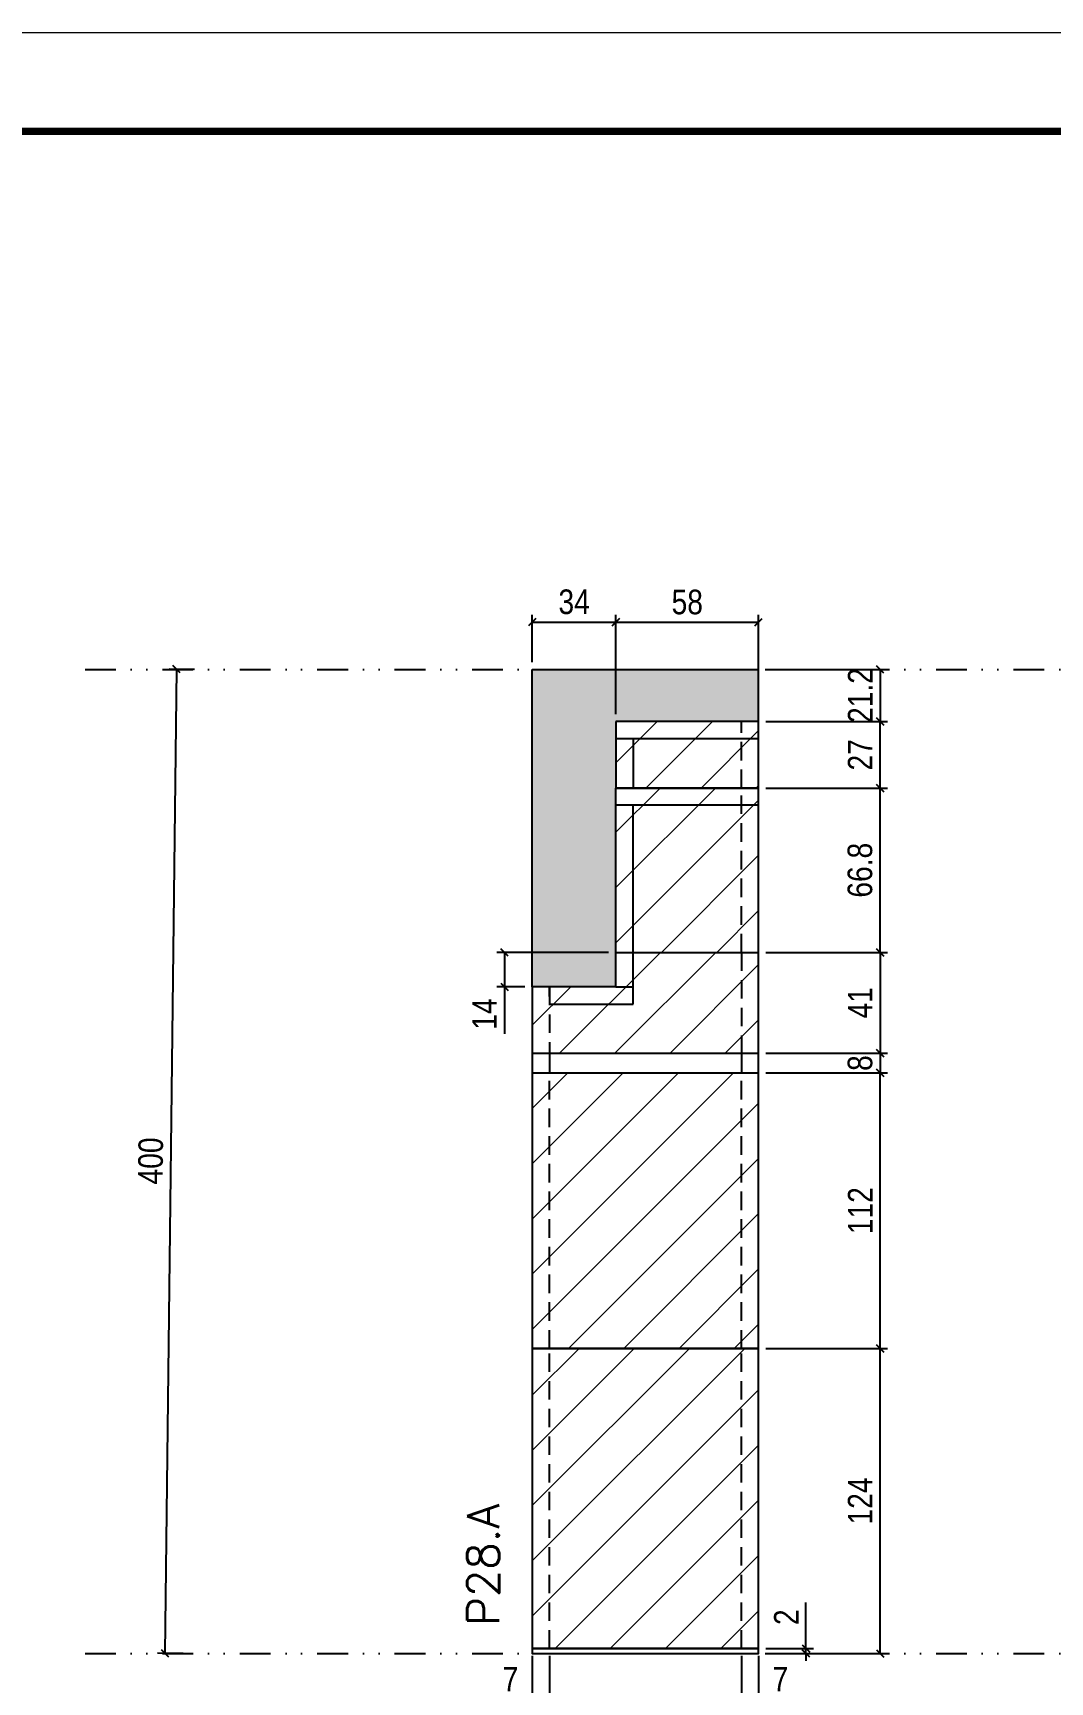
# Model space of a CAD drawing. Extents: x 28748 to 35002, y 14885 to 43501.
# Drawn here: x 30760 to 31174, y 39385 to 40055 of the extents above; entities that cross this region are included whole.
import ezdxf

# ---------------------------------------------------------------- set-up
doc = ezdxf.new("R2010")
doc.units = 0
for name, pattern in [('DASHED', [0.75, 0.5, -0.25]), ('DIVIDE2', [0.625, 0.25, -0.125, 0, -0.125, 0, -0.125]), ('HIDDEN', [0.375, 0.25, -0.125])]:
    doc.linetypes.add(name, pattern=pattern)
for name, color, linetype in [('COTA', 241, 'Continuous'), ('Nível', 160, 'Continuous'), ('Painéis', 200, 'Continuous'), ('Romaneio', 10, 'Continuous'), ('SARR_2.2x7', 40, 'Continuous'), ('Sarrafo de Pressão', 42, 'HIDDEN')]:
    doc.layers.add(name, color=color, linetype=linetype)
for name, color, linetype, lineweight in [('Folhas', 255, 'Continuous', 9), ('Hachura', 251, 'Continuous', 9), ('SARRAFO DE PRESSAO', 251, 'DASHED', 9), ('Texto Seção', 7, 'Continuous', 15)]:
    doc.layers.add(name, color=color, linetype=linetype, lineweight=lineweight)
doc.styles.add('COTA TECNICA', font='techl___.ttf', dxfattribs={"height": 10})
doc.styles.add('COTA TECNICA-50', font='techl___.ttf', dxfattribs={"height": 10})
doc.styles.add('REGUA-120', font='ROMANS.shx', dxfattribs={"height": 15})
doc.dimstyles.new('COTA PAINEL-50', dxfattribs={"dimtxt": 10, "dimasz": 3, "dimexe": 3, "dimexo": 3, "dimgap": 3, "dimtad": 1, "dimdec": 1, "dimzin": 12, "dimdsep": 46, "dimtxsty": 'COTA TECNICA-50', "dimblk1": 'OBLIQUE', "dimblk2": 'OBLIQUE', "dimsah": 1, "dimcen": 0.9, "dimclrd": 4, "dimclre": 4, "dimclrt": 240, "dimadec": 1, "dimazin": 3, "dimtfac": 1, "dimtdec": 1, "dimtmove": 0, "dimatfit": 3, "dimfxl": 1, "dimtolj": 1, "dimtzin": 12, "dimarcsym": 0})
doc.dimstyles.new('PAINEL', dxfattribs={"dimtxt": 10, "dimasz": 3, "dimexe": 3, "dimexo": 3, "dimgap": 3, "dimtad": 1, "dimdec": 1, "dimzin": 12, "dimdsep": 46, "dimtxsty": 'COTA TECNICA', "dimblk1": 'OBLIQUE', "dimblk2": 'OBLIQUE', "dimsah": 1, "dimcen": 0.9, "dimclrd": 4, "dimclre": 4, "dimclrt": 240, "dimadec": 1, "dimazin": 3, "dimtfac": 1, "dimtdec": 1, "dimtmove": 0, "dimatfit": 3, "dimfxl": 1, "dimtolj": 1, "dimtzin": 12, "dimarcsym": 0})

# ---------------------------------------------------------------- blocks, each defined once
blk = doc.blocks.new('9999999999')
at = {"layer": 'Folhas'}
blk.add_lwpolyline([(98138.98, 34190.21), (99623.98, 34190.21), (99623.98, 35240.21), (98138.98, 35240.21)], close=True, dxfattribs=at)
at = {"layer": 'Folhas', "color": 30, "const_width": 3}
blk.add_lwpolyline([(98213.98, 34230.21), (99583.98, 34230.21), (99583.98, 35200.21), (98213.98, 35200.21)], close=True, dxfattribs=at)
blk = doc.blocks.new('_Oblique')
at = {"color": 0, "linetype": 'ByBlock', "lineweight": -2}
blk.add_line((-0.5, -0.5), (0.5, 0.5), dxfattribs=at)
blk = doc.blocks.new('*D1462')
at = {"layer": 'Defpoints', "color": 0, "linetype": 'ByBlock', "transparency": 16777216}
for p in [(30828.92, 39796.3), (30813.92, 39396.42), (30824.27, 39396.3)]:
    blk.add_point(p, dxfattribs=at)
at = {"layer": 'Romaneio', "color": 4, "linetype": 'ByBlock', "lineweight": -2, "transparency": 16777216}
for p, q in [((30818.58, 39796.42), (30813.92, 39396.42)), ((30825.92, 39796.34), (30815.58, 39796.46)), ((30821.27, 39396.34), (30810.92, 39396.46))]:
    blk.add_line(p, q, dxfattribs=at)
at = {"layer": 'Romaneio', "color": 4, "linetype": 'ByBlock', "lineweight": -2, "transparency": 16777216, "xscale": 3, "yscale": 3, "zscale": 3}
for p, rotation in [((30818.58, 39796.42), 89.33357067859609), ((30813.92, 39396.42), 269.3335706785961)]:
    blk.add_blockref('_Oblique', p, dxfattribs=dict(at, rotation=rotation))
at = {"layer": 'Romaneio', "color": 240, "linetype": 'ByBlock', "transparency": 16777216, "insert": (30808.15, 39596.52), "char_height": 10, "attachment_point": 5, "rotation": 89.33357, "style": 'COTA TECNICA'}
blk.add_mtext('\\A1;400', dxfattribs=at)
blk = doc.blocks.new('*D266')
at = {"layer": 'COTA', "color": 4, "lineweight": -2, "transparency": 16777216}
for p, q in [((30963.26, 39395.3), (30963.26, 39341.13)), ((31055.26, 39395.3), (31055.26, 39341.13)), ((31055.26, 39344.13), (30963.26, 39344.13))]:
    blk.add_line(p, q, dxfattribs=at)
at = {"layer": 'Defpoints', "color": 0, "transparency": 16777216}
for p in [(30963.26, 39398.3), (31055.26, 39398.3), (30963.26, 39344.13)]:
    blk.add_point(p, dxfattribs=at)
at = {"layer": 'COTA', "color": 4, "lineweight": -2, "transparency": 16777216, "xscale": 3, "yscale": 3, "zscale": 3, "rotation": 180}
blk.add_blockref('_Oblique', (30963.26, 39344.13), dxfattribs=at)
at = {"layer": 'COTA', "color": 4, "lineweight": -2, "transparency": 16777216, "xscale": 3, "yscale": 3, "zscale": 3}
blk.add_blockref('_Oblique', (31055.26, 39344.13), dxfattribs=at)
at = {"layer": 'COTA', "color": 240, "transparency": 16777216, "insert": (31009.26, 39352.21), "char_height": 10, "attachment_point": 5, "style": 'COTA TECNICA'}
blk.add_mtext('\\A1;92', dxfattribs=at)
blk = doc.blocks.new('*D267')
at = {"layer": 'COTA', "color": 4, "lineweight": -2, "transparency": 16777216}
for p, q in [((31048.26, 39395.3), (31048.26, 39374.79)), ((31055.26, 39393.3), (31055.26, 39374.79)), ((31048.26, 39377.79), (31055.26, 39377.79)), ((31055.26, 39377.79), (31069.99, 39377.79))]:
    blk.add_line(p, q, dxfattribs=at)
at = {"layer": 'Defpoints', "color": 0, "transparency": 16777216}
for p in [(31048.26, 39398.3), (31055.26, 39396.3), (31055.26, 39377.79)]:
    blk.add_point(p, dxfattribs=at)
at = {"layer": 'COTA', "color": 4, "lineweight": -2, "transparency": 16777216, "xscale": 3, "yscale": 3, "zscale": 3, "rotation": 180}
blk.add_blockref('_Oblique', (31048.26, 39377.79), dxfattribs=at)
at = {"layer": 'COTA', "color": 4, "lineweight": -2, "transparency": 16777216, "xscale": 3, "yscale": 3, "zscale": 3}
blk.add_blockref('_Oblique', (31055.26, 39377.79), dxfattribs=at)
at = {"layer": 'COTA', "color": 240, "transparency": 16777216, "insert": (31064.13, 39385.87), "char_height": 10, "attachment_point": 5, "style": 'COTA TECNICA-50'}
blk.add_mtext('\\A1;7', dxfattribs=at)
blk = doc.blocks.new('*D268')
at = {"layer": 'COTA', "color": 4, "lineweight": -2, "transparency": 16777216}
for p, q in [((30970.26, 39395.3), (30970.26, 39374.79)), ((30963.26, 39393.3), (30963.26, 39374.79)), ((30963.26, 39377.79), (30948.53, 39377.79)), ((30970.26, 39377.79), (30963.26, 39377.79))]:
    blk.add_line(p, q, dxfattribs=at)
at = {"layer": 'Defpoints', "color": 0, "transparency": 16777216}
for p in [(30963.26, 39396.3), (30970.26, 39398.3), (30963.26, 39377.79)]:
    blk.add_point(p, dxfattribs=at)
at = {"layer": 'COTA', "color": 4, "lineweight": -2, "transparency": 16777216, "xscale": 3, "yscale": 3, "zscale": 3, "rotation": 180}
blk.add_blockref('_Oblique', (30963.26, 39377.79), dxfattribs=at)
at = {"layer": 'COTA', "color": 4, "lineweight": -2, "transparency": 16777216, "xscale": 3, "yscale": 3, "zscale": 3}
blk.add_blockref('_Oblique', (30970.26, 39377.79), dxfattribs=at)
at = {"layer": 'COTA', "color": 240, "transparency": 16777216, "insert": (30954.39, 39385.87), "char_height": 10, "attachment_point": 5, "style": 'COTA TECNICA-50'}
blk.add_mtext('\\A1;7', dxfattribs=at)
blk = doc.blocks.new('*D1464')
at = {"layer": 'Defpoints', "color": 0, "linetype": 'ByBlock', "transparency": 16777216}
for p in [(31055.26, 39520.3), (31104.63, 39520.3), (31055.26, 39396.3)]:
    blk.add_point(p, dxfattribs=at)
at = {"layer": 'Romaneio', "color": 4, "linetype": 'ByBlock', "lineweight": -2, "transparency": 16777216}
for p, q in [((31058.26, 39520.3), (31107.63, 39520.3)), ((31104.63, 39396.3), (31104.63, 39520.3)), ((31058.26, 39396.3), (31107.63, 39396.3))]:
    blk.add_line(p, q, dxfattribs=at)
at = {"layer": 'Romaneio', "color": 4, "linetype": 'ByBlock', "lineweight": -2, "transparency": 16777216, "xscale": 3, "yscale": 3, "zscale": 3}
for p, rotation in [((31104.63, 39520.3), 90), ((31104.63, 39396.3), 270)]:
    blk.add_blockref('_Oblique', p, dxfattribs=dict(at, rotation=rotation))
at = {"layer": 'Romaneio', "color": 240, "linetype": 'ByBlock', "transparency": 16777216, "insert": (31096.55, 39458.3), "char_height": 10, "attachment_point": 5, "rotation": 90, "style": 'COTA TECNICA'}
blk.add_mtext('\\A1;124', dxfattribs=at)
blk = doc.blocks.new('*D269')
at = {"layer": 'COTA', "color": 4, "lineweight": -2, "transparency": 16777216}
for p, q in [((31074.52, 39398.3), (31074.52, 39417.1)), ((31058.26, 39398.3), (31077.52, 39398.3)), ((31058.26, 39396.3), (31077.52, 39396.3)), ((31074.52, 39396.3), (31074.52, 39398.3)), ((31074.52, 39396.3), (31074.52, 39393.3))]:
    blk.add_line(p, q, dxfattribs=at)
at = {"layer": 'Defpoints', "color": 0, "transparency": 16777216}
for p in [(31055.26, 39398.3), (31055.26, 39396.3), (31074.52, 39396.3)]:
    blk.add_point(p, dxfattribs=at)
at = {"layer": 'COTA', "color": 4, "lineweight": -2, "transparency": 16777216, "xscale": 3, "yscale": 3, "zscale": 3}
for p, rotation in [((31074.52, 39398.3), 270), ((31074.52, 39396.3), 90)]:
    blk.add_blockref('_Oblique', p, dxfattribs=dict(at, rotation=rotation))
at = {"layer": 'COTA', "color": 240, "transparency": 16777216, "insert": (31066.52, 39411.05), "char_height": 10, "attachment_point": 5, "rotation": 90, "style": 'COTA TECNICA-50'}
blk.add_mtext('\\A1;2', dxfattribs=at)
blk = doc.blocks.new('*D1508')
at = {"layer": 'Defpoints', "color": 0, "linetype": 'ByBlock', "transparency": 16777216}
for p in [(31055.26, 39520.3), (31104.63, 39520.3), (31055.26, 39396.3)]:
    blk.add_point(p, dxfattribs=at)
at = {"layer": 'Romaneio', "color": 4, "linetype": 'ByBlock', "lineweight": -2, "transparency": 16777216}
for p, q in [((31058.26, 39520.3), (31107.63, 39520.3)), ((31104.63, 39396.3), (31104.63, 39520.3)), ((31058.26, 39396.3), (31107.63, 39396.3))]:
    blk.add_line(p, q, dxfattribs=at)
at = {"layer": 'Romaneio', "color": 4, "linetype": 'ByBlock', "lineweight": -2, "transparency": 16777216, "xscale": 3, "yscale": 3, "zscale": 3}
for p, rotation in [((31104.63, 39520.3), 90), ((31104.63, 39396.3), 270)]:
    blk.add_blockref('_Oblique', p, dxfattribs=dict(at, rotation=rotation))
at = {"layer": 'Romaneio', "color": 240, "linetype": 'ByBlock', "transparency": 16777216, "insert": (31096.55, 39458.3), "char_height": 10, "attachment_point": 5, "rotation": 90, "style": 'COTA TECNICA'}
blk.add_mtext('\\A1;124', dxfattribs=at)
blk = doc.blocks.new('*D2063')
at = {"layer": 'COTA', "color": 4, "lineweight": -2, "transparency": 16777216}
for p, q in [((31058.26, 39796.3), (31107.63, 39796.3)), ((31104.63, 39796.3), (31104.63, 39775.1)), ((31058.26, 39775.1), (31107.63, 39775.1))]:
    blk.add_line(p, q, dxfattribs=at)
at = {"layer": 'Defpoints', "color": 0, "transparency": 16777216}
for p in [(31055.26, 39796.3), (31055.26, 39775.1), (31104.63, 39775.1)]:
    blk.add_point(p, dxfattribs=at)
at = {"layer": 'COTA', "color": 4, "lineweight": -2, "transparency": 16777216, "xscale": 3, "yscale": 3, "zscale": 3}
for p, rotation in [((31104.63, 39796.3), 90), ((31104.63, 39775.1), 270)]:
    blk.add_blockref('_Oblique', p, dxfattribs=dict(at, rotation=rotation))
at = {"layer": 'COTA', "color": 240, "transparency": 16777216, "insert": (31096.57, 39785.7), "char_height": 10, "attachment_point": 5, "rotation": 90, "style": 'COTA TECNICA-50'}
blk.add_mtext('\\A1;21.2', dxfattribs=at)
blk = doc.blocks.new('*D1393')
at = {"layer": 'COTA', "color": 4, "lineweight": -2, "transparency": 16777216}
for p, q in [((31058.26, 39632.3), (31107.63, 39632.3)), ((31104.63, 39520.3), (31104.63, 39632.3)), ((31058.26, 39520.3), (31107.63, 39520.3))]:
    blk.add_line(p, q, dxfattribs=at)
at = {"layer": 'Defpoints', "color": 0, "transparency": 16777216}
for p in [(31055.26, 39632.3), (31104.63, 39632.3), (31055.26, 39520.3)]:
    blk.add_point(p, dxfattribs=at)
at = {"layer": 'COTA', "color": 4, "lineweight": -2, "transparency": 16777216, "xscale": 3, "yscale": 3, "zscale": 3}
for p, rotation in [((31104.63, 39632.3), 90), ((31104.63, 39520.3), 270)]:
    blk.add_blockref('_Oblique', p, dxfattribs=dict(at, rotation=rotation))
at = {"layer": 'COTA', "color": 240, "transparency": 16777216, "insert": (31096.57, 39576.3), "char_height": 10, "attachment_point": 5, "rotation": 90, "style": 'COTA TECNICA-50'}
blk.add_mtext('\\A1;112', dxfattribs=at)
blk = doc.blocks.new('*D1394')
at = {"layer": 'COTA', "color": 4, "lineweight": -2, "transparency": 16777216}
for p, q in [((31058.26, 39748.1), (31107.63, 39748.1)), ((31104.63, 39681.3), (31104.63, 39748.1)), ((31058.26, 39681.3), (31107.63, 39681.3))]:
    blk.add_line(p, q, dxfattribs=at)
at = {"layer": 'Defpoints', "color": 0, "transparency": 16777216}
for p in [(31055.26, 39748.1), (31104.63, 39748.1), (31055.26, 39681.3)]:
    blk.add_point(p, dxfattribs=at)
at = {"layer": 'COTA', "color": 4, "lineweight": -2, "transparency": 16777216, "xscale": 3, "yscale": 3, "zscale": 3}
for p, rotation in [((31104.63, 39748.1), 90), ((31104.63, 39681.3), 270)]:
    blk.add_blockref('_Oblique', p, dxfattribs=dict(at, rotation=rotation))
at = {"layer": 'COTA', "color": 240, "transparency": 16777216, "insert": (31096.5, 39714.7), "char_height": 10, "attachment_point": 5, "rotation": 90, "style": 'COTA TECNICA-50'}
blk.add_mtext('\\A1;66.8', dxfattribs=at)
blk = doc.blocks.new('*D2064')
at = {"layer": 'COTA', "color": 4, "lineweight": -2, "transparency": 16777216}
for p, q in [((30963.26, 39799.3), (30963.26, 39818.53)), ((30997.26, 39778.1), (30997.26, 39818.53)), ((30963.26, 39815.53), (30997.26, 39815.53))]:
    blk.add_line(p, q, dxfattribs=at)
at = {"layer": 'Defpoints', "color": 0, "transparency": 16777216}
for p in [(30997.26, 39815.53), (30963.26, 39796.3), (30997.26, 39775.1)]:
    blk.add_point(p, dxfattribs=at)
at = {"layer": 'COTA', "color": 4, "lineweight": -2, "transparency": 16777216, "xscale": 3, "yscale": 3, "zscale": 3, "rotation": 180}
blk.add_blockref('_Oblique', (30963.26, 39815.53), dxfattribs=at)
at = {"layer": 'COTA', "color": 4, "lineweight": -2, "transparency": 16777216, "xscale": 3, "yscale": 3, "zscale": 3}
blk.add_blockref('_Oblique', (30997.26, 39815.53), dxfattribs=at)
at = {"layer": 'COTA', "color": 240, "transparency": 16777216, "insert": (30980.26, 39823.75), "char_height": 10, "attachment_point": 5, "style": 'COTA TECNICA-50'}
blk.add_mtext('\\A1;34', dxfattribs=at)
blk = doc.blocks.new('*D1395')
at = {"layer": 'COTA', "color": 4, "lineweight": -2, "transparency": 16777216}
for p, q in [((30997.26, 39778.1), (30997.26, 39818.53)), ((31055.26, 39772.3), (31055.26, 39818.53)), ((30997.26, 39815.53), (31055.26, 39815.53))]:
    blk.add_line(p, q, dxfattribs=at)
at = {"layer": 'Defpoints', "color": 0, "transparency": 16777216}
for p in [(31055.26, 39815.53), (30997.26, 39775.1), (31055.26, 39769.3)]:
    blk.add_point(p, dxfattribs=at)
at = {"layer": 'COTA', "color": 4, "lineweight": -2, "transparency": 16777216, "xscale": 3, "yscale": 3, "zscale": 3, "rotation": 180}
blk.add_blockref('_Oblique', (30997.26, 39815.53), dxfattribs=at)
at = {"layer": 'COTA', "color": 4, "lineweight": -2, "transparency": 16777216, "xscale": 3, "yscale": 3, "zscale": 3}
blk.add_blockref('_Oblique', (31055.26, 39815.53), dxfattribs=at)
at = {"layer": 'COTA', "color": 240, "transparency": 16777216, "insert": (31026.26, 39823.66), "char_height": 10, "attachment_point": 5, "style": 'COTA TECNICA-50'}
blk.add_mtext('\\A1;58', dxfattribs=at)
blk = doc.blocks.new('*D2099')
at = {"layer": 'COTA', "color": 4, "lineweight": -2, "transparency": 16777216}
for p, q in [((31058.26, 39775.1), (31107.63, 39775.1)), ((31104.63, 39748.1), (31104.63, 39775.1)), ((31058.26, 39748.1), (31107.63, 39748.1))]:
    blk.add_line(p, q, dxfattribs=at)
at = {"layer": 'Defpoints', "color": 0, "transparency": 16777216}
for p in [(31055.26, 39775.1), (31104.63, 39775.1), (31055.26, 39748.1)]:
    blk.add_point(p, dxfattribs=at)
at = {"layer": 'COTA', "color": 4, "lineweight": -2, "transparency": 16777216, "xscale": 3, "yscale": 3, "zscale": 3}
for p, rotation in [((31104.63, 39775.1), 90), ((31104.63, 39748.1), 270)]:
    blk.add_blockref('_Oblique', p, dxfattribs=dict(at, rotation=rotation))
at = {"layer": 'COTA', "color": 240, "transparency": 16777216, "insert": (31096.55, 39761.6), "char_height": 10, "attachment_point": 5, "rotation": 90, "style": 'COTA TECNICA'}
blk.add_mtext('\\A1;27', dxfattribs=at)
blk = doc.blocks.new('*D2209')
at = {"layer": 'COTA', "color": 4, "lineweight": -2, "transparency": 16777216}
for p, q in [((30994.26, 39681.3), (30948.91, 39681.3)), ((30951.91, 39681.3), (30951.91, 39667.3)), ((30960.26, 39667.3), (30948.91, 39667.3)), ((30951.91, 39667.3), (30951.91, 39648.19))]:
    blk.add_line(p, q, dxfattribs=at)
at = {"layer": 'Defpoints', "color": 0, "transparency": 16777216}
for p in [(30997.26, 39681.3), (30951.91, 39667.3), (30963.26, 39667.3)]:
    blk.add_point(p, dxfattribs=at)
at = {"layer": 'COTA', "color": 4, "lineweight": -2, "transparency": 16777216, "xscale": 3, "yscale": 3, "zscale": 3}
for p, rotation in [((30951.91, 39681.3), 90), ((30951.91, 39667.3), 270)]:
    blk.add_blockref('_Oblique', p, dxfattribs=dict(at, rotation=rotation))
at = {"layer": 'COTA', "color": 240, "transparency": 16777216, "insert": (30943.84, 39656.24), "char_height": 10, "attachment_point": 5, "rotation": 90, "style": 'COTA TECNICA'}
blk.add_mtext('\\A1;14', dxfattribs=at)
blk = doc.blocks.new('*D2375')
at = {"layer": 'COTA', "color": 4, "lineweight": -2, "transparency": 16777216}
for p, q in [((31058.26, 39681.3), (31107.63, 39681.3)), ((31104.63, 39681.3), (31104.63, 39640.3)), ((31058.26, 39640.3), (31107.63, 39640.3))]:
    blk.add_line(p, q, dxfattribs=at)
at = {"layer": 'Defpoints', "color": 0, "transparency": 16777216}
for p in [(31055.26, 39681.3), (31055.26, 39640.3), (31104.63, 39640.3)]:
    blk.add_point(p, dxfattribs=at)
at = {"layer": 'COTA', "color": 4, "lineweight": -2, "transparency": 16777216, "xscale": 3, "yscale": 3, "zscale": 3}
for p, rotation in [((31104.63, 39681.3), 90), ((31104.63, 39640.3), 270)]:
    blk.add_blockref('_Oblique', p, dxfattribs=dict(at, rotation=rotation))
at = {"layer": 'COTA', "color": 240, "transparency": 16777216, "insert": (31096.55, 39660.8), "char_height": 10, "attachment_point": 5, "rotation": 90, "style": 'COTA TECNICA'}
blk.add_mtext('\\A1;41', dxfattribs=at)
blk = doc.blocks.new('*D2512')
at = {"layer": 'COTA', "color": 4, "lineweight": -2, "transparency": 16777216}
for p, q in [((31058.26, 39640.3), (31107.63, 39640.3)), ((31104.63, 39640.3), (31104.63, 39632.3)), ((31058.26, 39632.3), (31107.63, 39632.3))]:
    blk.add_line(p, q, dxfattribs=at)
at = {"layer": 'Defpoints', "color": 0, "transparency": 16777216}
for p in [(31055.26, 39640.3), (31055.26, 39632.3), (31104.63, 39632.3)]:
    blk.add_point(p, dxfattribs=at)
at = {"layer": 'COTA', "color": 4, "lineweight": -2, "transparency": 16777216, "xscale": 3, "yscale": 3, "zscale": 3}
for p, rotation in [((31104.63, 39640.3), 90), ((31104.63, 39632.3), 270)]:
    blk.add_blockref('_Oblique', p, dxfattribs=dict(at, rotation=rotation))
at = {"layer": 'COTA', "color": 240, "transparency": 16777216, "insert": (31096.53, 39636.3), "char_height": 10, "attachment_point": 5, "rotation": 90, "style": 'COTA TECNICA'}
blk.add_mtext('\\A1;8', dxfattribs=at)

msp = doc.modelspace()

# ---------------------------------------------------------------- hatches: boundary and pattern name
at = {"layer": 'COTA', "linetype": 'ByBlock'}
h = msp.add_hatch(dxfattribs=at)
h.set_pattern_fill('AR-CONC', color=256, scale=0.03)
h.set_pattern_definition([(50, (0, 49), (5.46554007, -0.47817257), [0.5715, -6.2865]), (355, (0, 49), (-1.05730264, 5.73170536), [0.4572, -5.0292175]), (100.451445, (0.4555, 48.96), (4.4082374, 5.25353256), [0.48570026, -5.34270734]), (46.1842, (0, 50.524), (8.1323712, -1.2612698), [0.85725, -9.42975]), (96.635558, (0.678, 50.419), (7.122124, 7.4227837), [0.7285507, -8.0140682]), (351.184151, (0, 50.524), (7.122124, 7.4227837), [0.685799, -7.543792]), (21, (0.762, 50.143), (4.54843174, -3.06795595), [0.5715, -6.2865]), (326, (0.762, 50.143), (1.85406085, 5.525639), [0.4572, -5.0292]), (71.451445, (1.141, 49.8873), (6.4024926, 2.45768307), [0.48570026, -5.3426981]), (37.5, (0, 49), (0.0926581, 2.536651166), [0, -4.96824, 0, -5.1054, 0, -5.04825]), (7.5, (0, 49), (2.00458988, 3.00541724), [0, -2.91084, 0, -4.85394, 0, -1.92405]), (327.5, (-1.6993, 49), (4.067717855, -0.17186232), [0, -1.905, 0, -5.9436, 0, -7.8867]), (317.5, (-2.4613, 49), (4.44387544, 0.76279473), [0, -2.4765, 0, -3.94716, 0, -5.6007])])
h.paths.add_polyline_path([(30997.26, 39775.1), (31055.26, 39775.1), (31055.26, 39796.3), (30963.26, 39796.3), (30963.26, 39667.3), (30997.26, 39667.3), (30997.26, 39748.1)])
at = {"layer": 'Hachura'}
h = msp.add_hatch(dxfattribs=at)
h.set_pattern_fill('ANSI31', color=256, scale=5)
h.set_pattern_definition([(45, (-1e-11, 27.8), (-11.22532, 11.22532), [])])
h.paths.add_polyline_path([(31055.26, 39748.1), (31055.26, 39775.1), (30997.26, 39775.1), (30997.26, 39748.1)], flags=17)
h = msp.add_hatch(dxfattribs=at)
h.set_pattern_fill('ANSI31', color=256, scale=5)
h.set_pattern_definition([(45, (0, 22), (-11.22532, 11.22532), [])])
h.paths.add_polyline_path([(30997.26, 39681.3), (31055.26, 39681.3), (31055.26, 39748.1), (30997.26, 39748.1), (30997.26, 39685.3)])
h = msp.add_hatch(dxfattribs=at)
h.set_pattern_fill('ANSI31', color=256, scale=5)
h.paths.add_polyline_path([(31055.26, 39681.3), (30997.26, 39681.3), (30997.26, 39667.3), (30963.26, 39667.3), (30963.26, 39640.3), (31055.26, 39640.3)])
at = {"layer": 'Hachura', "linetype": 'ByBlock'}
h = msp.add_hatch(dxfattribs=at)
h.set_pattern_fill('ANSI31', color=256, scale=5)
h.set_pattern_definition([(45, (25799.309, 30974.01), (-11.22532, 11.22532), [])])
h.paths.add_polyline_path([(31055.26, 39632.3), (30963.26, 39632.3), (30963.26, 39520.3), (31055.26, 39520.3)])
h = msp.add_hatch(dxfattribs=at)
h.set_pattern_fill('ANSI31', color=256, scale=5)
h.set_pattern_definition([(45, (-100272.658, 8260.539), (-11.2253202, 11.2253202), [])])
h.paths.add_polyline_path([(31055.26, 39520.3), (30963.26, 39520.3), (30963.26, 39398.3), (31055.26, 39398.3)])

# ---------------------------------------------------------------- linework, layer by layer
at = {"layer": 'COTA', "linetype": 'ByBlock'}
for p, q in [((30963.26, 39667.3), (30963.26, 39796.3)), ((30963.26, 39796.3), (31055.26, 39796.3)), ((31055.26, 39775.1), (31055.26, 39796.3))]:
    msp.add_line(p, q, dxfattribs=at)
at = {"layer": 'Nível', "color": 4, "linetype": 'DIVIDE2', "ltscale": 50}
for p, q in [((30781.5, 39796.3), (31791.84, 39796.3)), ((30781.5, 39396.3), (31791.84, 39396.3))]:
    msp.add_line(p, q, dxfattribs=at)
at = {"layer": 'Painéis'}
for p, q in [((31055.26, 39775.1), (30997.26, 39775.1)), ((30997.26, 39775.1), (30997.26, 39748.1)), ((31055.26, 39520.3), (31055.26, 39775.1)), ((31055.26, 39748.1), (30997.26, 39748.1)), ((30997.26, 39667.3), (30997.26, 39748.1)), ((30997.26, 39748.1), (31055.26, 39748.1)), ((30997.26, 39681.3), (31055.26, 39681.3)), ((30997.26, 39667.3), (30963.26, 39667.3)), ((30963.26, 39667.3), (30963.26, 39636.3)), ((30963.26, 39640.3), (31055.26, 39640.3)), ((30963.26, 39636.3), (30963.26, 39520.3)), ((30963.26, 39632.3), (31055.26, 39632.3)), ((30963.26, 39520.3), (31055.26, 39520.3))]:
    msp.add_line(p, q, dxfattribs=at)
for points in [[(31055.26, 39520.3), (30963.26, 39520.3), (30963.26, 39398.3), (31055.26, 39398.3)], [(31055.26, 39398.3), (30963.26, 39398.3), (30963.26, 39396.3), (31055.26, 39396.3)]]:
    msp.add_lwpolyline(points, close=True, dxfattribs=at)
at = {"layer": 'SARR_2.2x7'}
for p, q in [((31055.26, 39768.1), (30997.26, 39768.1)), ((31004.26, 39768.1), (31004.26, 39748.1)), ((31055.26, 39741.1), (30997.26, 39741.1)), ((31004.26, 39681.3), (31004.26, 39741.1)), ((31004.26, 39667.3), (31004.26, 39681.3)), ((30997.26, 39667.3), (31004.26, 39667.3)), ((31004.26, 39660.3), (31004.26, 39667.3)), ((30970.26, 39660.3), (31004.26, 39660.3))]:
    msp.add_line(p, q, dxfattribs=at)
at = {"layer": 'Sarrafo de Pressão', "ltscale": 30}
for p, q in [((31048.26, 39748.1), (31048.26, 39775.1)), ((31048.26, 39681.3), (31048.26, 39748.1)), ((31048.26, 39681.3), (31048.26, 39640.3)), ((30970.26, 39663.3), (30970.26, 39667.3)), ((30970.26, 39667.3), (30970.26, 39640.3)), ((30970.26, 39640.3), (30970.26, 39632.3)), ((31048.26, 39640.3), (31048.26, 39632.3)), ((30970.26, 39520.3), (30970.26, 39632.3)), ((31048.26, 39520.3), (31048.26, 39632.3)), ((30970.26, 39398.3), (30970.26, 39520.3)), ((31048.26, 39398.3), (31048.26, 39520.3))]:
    msp.add_line(p, q, dxfattribs=at)

# ---------------------------------------------------------------- block references
at = {"layer": 'SARRAFO DE PRESSAO', "color": 6, "linetype": 'ByBlock'}
msp.add_blockref('9999999999', (-67792.14, 4814.81), dxfattribs=at)

# ---------------------------------------------------------------- texts
at = {"layer": 'Texto Seção', "insert": (30949.79, 39407.55), "char_height": 13, "width": 285.3299, "attachment_point": 7, "rotation": 90, "style": 'REGUA-120'}
msp.add_mtext('P28.A', dxfattribs=at)

# ---------------------------------------------------------------- dimensions: what is measured, and where the dimension line sits
at = {"layer": 'COTA'}
for base, p1, p2, picture, middle in [((30997.26, 39815.53), (30963.26, 39796.3), (30997.26, 39775.1), '*D2064', (30980.26, 39823.75)), ((31055.26, 39815.53), (30997.26, 39775.1), (31055.26, 39769.3), '*D1395', (31026.26, 39823.66)), ((31055.26, 39377.79), (31048.26, 39398.3), (31055.26, 39396.3), '*D267', (31064.13, 39385.87))]:
    dim = msp.add_linear_dim(base=base, p1=p1, p2=p2, dimstyle='COTA PAINEL-50', dxfattribs=at)
    dim.commit()
    dim.dimension.update_dxf_attribs({"geometry": picture, "text_midpoint": middle})
for base, p1, p2, dimstyle, picture, middle in [((31104.63, 39775.1), (31055.26, 39796.3), (31055.26, 39775.1), 'COTA PAINEL-50', '*D2063', (31104.63, 39785.7)), ((31104.63, 39632.3), (31055.26, 39640.3), (31055.26, 39632.3), 'PAINEL', '*D2512', (31104.63, 39636.3)), ((31074.52, 39396.3), (31055.26, 39398.3), (31055.26, 39396.3), 'COTA PAINEL-50', '*D269', (31074.52, 39411.05))]:
    dim = msp.add_linear_dim(base=base, p1=p1, p2=p2, angle=90, dimstyle=dimstyle, dxfattribs=at)
    dim.commit()
    dim.dimension.update_dxf_attribs({"geometry": picture, "text_midpoint": middle, "dimtype": 160})
for base, p1, p2, angle, dimstyle, picture, middle in [((31104.63, 39775.1), (31055.26, 39748.1), (31055.26, 39775.1), 90, 'PAINEL', '*D2099', (31096.55, 39761.6)), ((31104.63, 39748.1), (31055.26, 39681.3), (31055.26, 39748.1), 90, 'COTA PAINEL-50', '*D1394', (31096.5, 39714.7)), ((30951.91, 39667.3), (30997.26, 39681.3), (30963.26, 39667.3), 90, 'PAINEL', '*D2209', (30943.84, 39656.24)), ((31104.63, 39640.3), (31055.26, 39681.3), (31055.26, 39640.3), 90, 'PAINEL', '*D2375', (31096.55, 39660.8)), ((31104.63, 39632.3), (31055.26, 39520.3), (31055.26, 39632.3), 90, 'COTA PAINEL-50', '*D1393', (31096.57, 39576.3)), ((30963.26, 39377.79), (30970.26, 39398.3), (30963.26, 39396.3), 180, 'COTA PAINEL-50', '*D268', (30954.39, 39385.87))]:
    dim = msp.add_linear_dim(base=base, p1=p1, p2=p2, angle=angle, dimstyle=dimstyle, dxfattribs=at)
    dim.commit()
    dim.dimension.update_dxf_attribs({"geometry": picture, "text_midpoint": middle})
dim = msp.add_linear_dim(base=(30963.26, 39344.13), p1=(31055.26, 39398.3), p2=(30963.26, 39398.3), angle=180, dimstyle='PAINEL', override={"dimarcsym": 2}, dxfattribs=at)
dim.commit()
dim.dimension.update_dxf_attribs({"geometry": '*D266', "text_midpoint": (31009.26, 39352.21)})
at = {"layer": 'Romaneio', "linetype": 'ByBlock'}
for p1, p2, distance, picture, middle in [((30828.92, 39796.3), (30824.27, 39396.3), -10.35, '*D1462', (30808.15, 39596.52)), ((31055.26, 39396.3), (31055.26, 39520.3), -49.37, '*D1464', (31096.55, 39458.3)), ((31055.26, 39396.3), (31055.26, 39520.3), -49.37, '*D1508', (31096.55, 39458.3))]:
    dim = msp.add_aligned_dim(p1=p1, p2=p2, distance=distance, dimstyle='PAINEL', dxfattribs=at)
    dim.commit()
    dim.dimension.update_dxf_attribs({"geometry": picture, "text_midpoint": middle})

doc.saveas('drawing.dxf')
